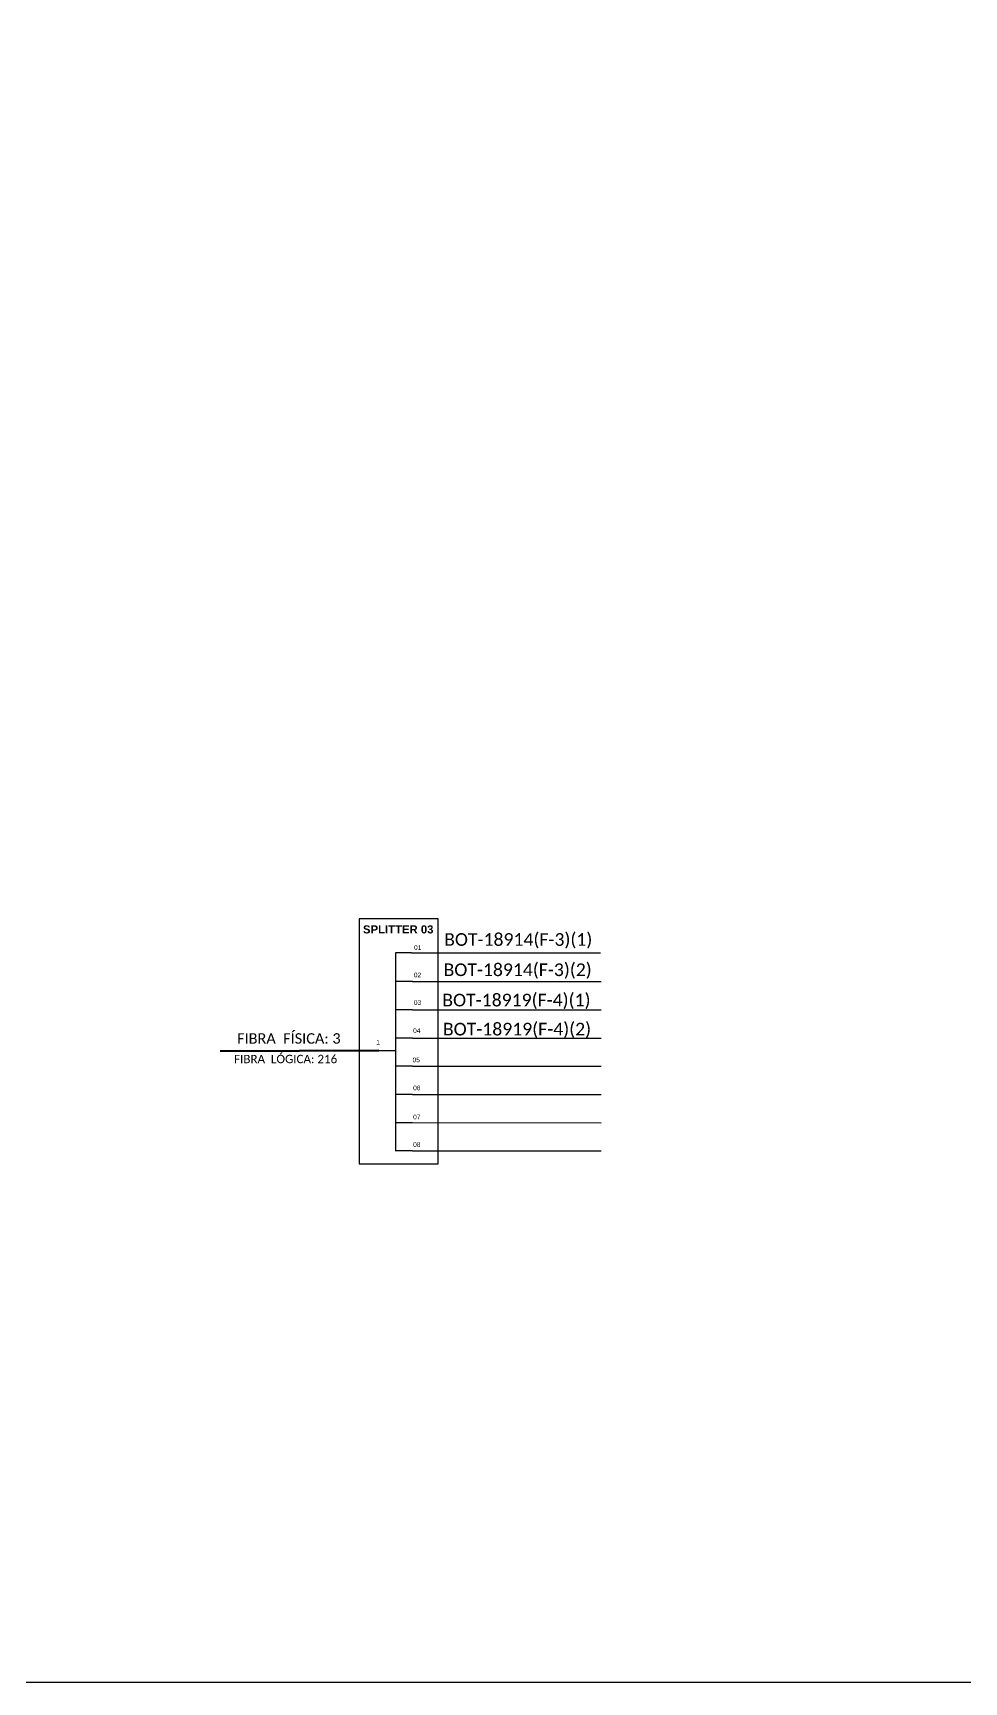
# Model space of a CAD drawing. Header units: metres. Extents: x -1286 to -445, y -500 to 94.
# Drawn here: x -949.6 to -745.7, y -499.8 to -138.6 of the extents above; entities that cross this region are included whole.
import ezdxf

# ---------------------------------------------------------------- set-up
doc = ezdxf.new("R2010")
doc.units = ezdxf.units.M

msp = doc.modelspace()

# ---------------------------------------------------------------- linework, layer by layer
at = {"color": 7, "linetype": 'Continuous'}
for p, q in [((-870.19, -340.08), (-870.19, -383.51)), ((-866.67, -340.08), (-870.19, -340.08)), ((-866.5, -346.37), (-870.01, -346.37)), ((-866.5, -352.56), (-870.01, -352.56)), ((-866.5, -358.78), (-870.01, -358.78)), ((-873.84, -361.51), (-870.21, -361.51)), ((-866.5, -364.94), (-870.01, -364.94)), ((-866.5, -371.11), (-870.01, -371.11)), ((-866.5, -377.3), (-870.01, -377.3)), ((-866.5, -383.48), (-870.01, -383.48))]:
    msp.add_line(p, q, dxfattribs=at)
at = {"color": 10, "linetype": 'Continuous'}
for p, q in [((-866.67, -340.08), (-825.3, -340.1)), ((-866.5, -346.37), (-825.12, -346.38)), ((-866.5, -352.55), (-825.12, -352.56)), ((-866.5, -358.77), (-825.12, -358.78)), ((-866.5, -364.93), (-825.12, -364.94)), ((-866.5, -371.1), (-825.12, -371.11)), ((-866.5, -377.29), (-825.12, -377.3)), ((-866.5, -383.48), (-825.12, -383.49))]:
    msp.add_line(p, q, dxfattribs=at)
at = {"color": 1, "linetype": 'Continuous', "lineweight": 60}
msp.add_line((-873.84, -361.51), (-908.62, -361.62), dxfattribs=at)
msp.add_lwpolyline([(-1286.07, -499.81), (-445.07, -499.81), (-445.07, 94.19), (-1286.07, 94.19)], close=True)
at = {"color": 7}
msp.add_lwpolyline([(-878.16, -386.3), (-860.88, -386.3), (-860.88, -332.64), (-878.16, -332.64)], close=True, dxfattribs=at)

# ---------------------------------------------------------------- texts
at = {"attachment_point": 5}
for s, insert, char_height, width in [('{\\fArial|b1|i0|c0|p34;\\C1;SPLITTER 03}', (-869.6, -334.97), 1.7753, 17.28), ('{\\fCalibri|b0|i0|c0|p34;\\C7;BOT-18914(F-3)(1)}', (-843.31, -337.47), 2.766, 41.8176), ('\\C7;\\fArial|b0|i0|;\\H1.0273588255048;01 ', (-865.33, -338.94), 1.7753, 3.5602), ('{\\fCalibri|b0|i0|c0|p34;\\C7;BOT-18914(F-3)(2)}', (-843.44, -344.1), 2.766, 41.8176), ('\\C7;\\fArial|b0|i0|;\\H1.0273588255048;02 ', (-865.38, -344.94), 1.7753, 3.7582), ('{\\fCalibri|b0|i0|c0|p34;\\C1;BOT-18919(F-4)(1)}', (-843.71, -350.74), 2.766, 41.8176), ('\\C7;\\fArial|b0|i0|;\\H1.0273588255048;03 ', (-865.38, -350.99), 1.7753, 3.456), ('{\\fCalibri|b0|i0|c0|p34;\\C7;FIBRA  FÍSICA: 3}', (-893.55, -358.86), 2.2859, 34.56), ('\\C7;\\fArial|b0|i0|;\\H1.0273588255048;04 ', (-865.53, -357.14), 1.7753, 3.7582), ('{\\fCalibri|b0|i0|c0|p34;\\C1;BOT-18919(F-4)(2)}', (-843.58, -357.1), 2.766, 41.8176), ('\\C7;\\fArial|b0|i0|;\\H1.0273588255048;1', (-874.01, -359.69), 1.7753, 1.7584), ('{\\fCalibri|b0|i0|c0|p34;\\C7;FIBRA  LÓGICA: 216}', (-894.25, -363.36), 1.8289, 34.56), ('\\C7;\\fArial|b0|i0|;\\H1.0273588255048;05 ', (-865.66, -363.55), 1.7753, 4.6222), ('\\C7;\\fArial|b0|i0|;\\H1.0273588255048;06 ', (-865.53, -369.69), 1.7753, 3.7582), ('\\C7;\\fArial|b0|i0|;\\H1.0273588255048;07 ', (-865.53, -376.05), 1.7753, 3.7582), ('\\C7;\\fArial|b0|i0|;\\H1.0273588255048;08 ', (-865.53, -382.1), 1.7753, 3.7582)]:
    msp.add_mtext(s, dxfattribs=dict(at, insert=insert, char_height=char_height, width=width))

doc.saveas('drawing.dxf')
